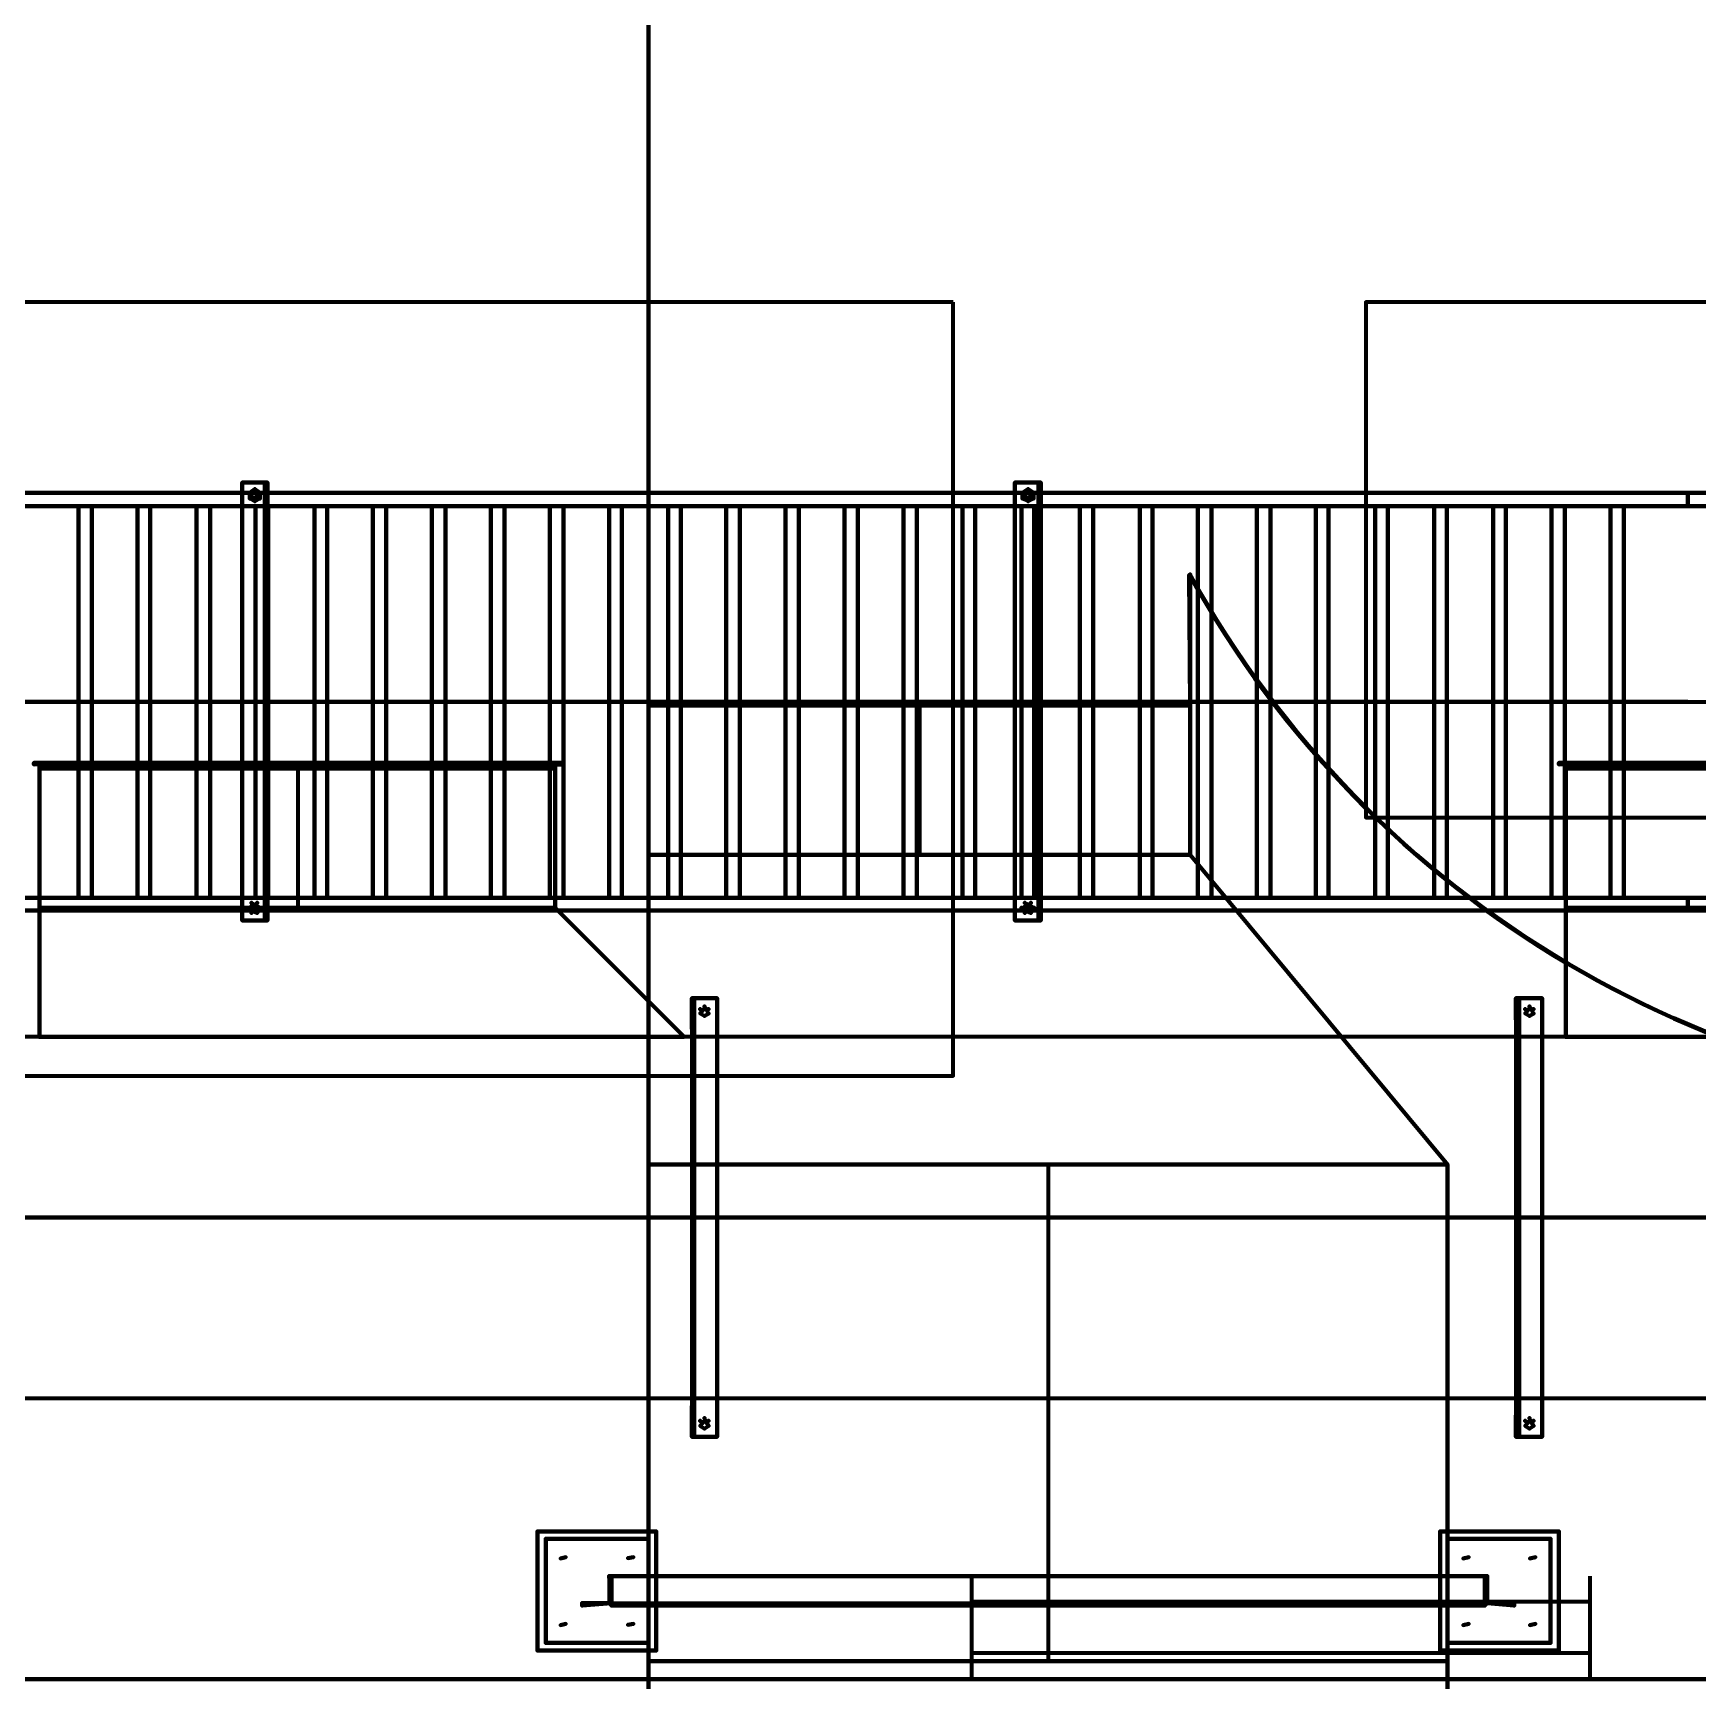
# Model space of a CAD drawing. Extents: x 0 to 1153, y 0 to 816.
# Drawn here: x 316.57 to 337.45, y 578.94 to 599.6 of the extents above; entities that cross this region are included whole.
import ezdxf

# ---------------------------------------------------------------- set-up
doc = ezdxf.new("R2010")
doc.units = 0
doc.header["$MEASUREMENT"] = 0
for name, color, linetype in [('Arch', 7, 'Continuous'), ('Electrical', 7, 'Continuous'), ('Hatch', 7, 'Continuous'), ('HVAC', 7, 'Continuous')]:
    doc.layers.add(name, color=color, linetype=linetype)

msp = doc.modelspace()

# ---------------------------------------------------------------- linework, layer by layer
at = {"layer": 'Arch', "color": 11, "linetype": 'Continuous', "lineweight": 211}
msp.add_lwpolyline([(232.177, 578.961), (461.116, 578.961), (462.608, 578.961), (494.834, 578.961), (462.608, 578.961), (462.608, 632.09), (462.608, 633.571), (231.436, 633.571), (462.608, 633.571), (462.608, 632.09), (462.608, 578.961), (462.608, 633.095), (462.608, 578.961), (461.116, 578.961), (461.116, 632.09), (232.918, 632.09), (461.116, 632.09), (461.116, 578.961), (461.116, 631.603), (461.116, 578.961), (233.669, 578.961), (233.669, 579.744), (233.669, 578.961), (232.177, 578.961)], dxfattribs=at)
at = {"layer": 'Electrical', "color": 5, "linetype": 'Continuous', "lineweight": 211}
for points in [[(280.998, 593.672), (337.333, 593.672), (337.333, 593.841), (337.333, 593.672), (350.859, 593.672), (350.859, 593.841), (349.88, 593.841, -0.414216), (346.71, 597.011, 0.414216), (349.88, 593.841, -0.414216), (346.71, 597.011, 0.414216), (349.885, 593.841), (350.859, 593.841), (396.346, 593.841), (350.859, 593.841), (350.859, 593.672), (396.346, 593.672)], [(338.354, 593.683), (337.333, 593.672), (337.333, 593.841), (338.302, 593.841, 0.414216)], [(396.346, 588.761), (350.859, 588.761), (350.859, 588.603), (350.859, 588.761), (337.333, 588.761), (337.333, 588.603), (338.302, 588.603, -0.414216), (341.471, 585.433, 0.414216), (338.302, 588.603, -0.414216), (341.471, 585.433, 0.414216), (338.307, 588.603), (337.333, 588.603), (238.866, 588.603), (337.333, 588.603), (337.333, 588.761), (238.866, 588.761)]]:
    msp.add_lwpolyline(points, format="xyb", dxfattribs=at)
for points in [[(328.115, 596.233), (299.667, 596.233), (299.667, 586.528), (328.115, 586.528)], [(351.398, 596.233), (333.29, 596.233), (333.29, 589.767), (351.398, 589.767)], [(317.14, 588.761), (317.14, 593.672), (317.309, 593.672), (317.14, 593.672), (317.14, 588.761), (317.309, 588.761)], [(317.881, 588.761), (317.881, 593.672), (318.04, 593.672), (317.881, 593.672), (317.881, 588.761), (318.04, 588.761)], [(318.622, 588.761), (318.622, 593.672), (318.791, 593.672), (318.622, 593.672), (318.622, 588.761), (318.791, 588.761)], [(319.363, 588.761), (319.363, 593.672), (319.521, 593.672), (319.363, 593.672), (319.363, 588.761), (319.521, 588.761)], [(320.103, 588.761), (320.103, 593.672), (320.262, 593.672), (320.103, 593.672), (320.103, 588.761), (320.262, 588.761)], [(320.834, 588.761), (320.834, 593.672), (321.003, 593.672), (320.834, 593.672), (320.834, 588.761), (321.003, 588.761)], [(321.575, 588.761), (321.575, 593.672), (321.744, 593.672), (321.575, 593.672), (321.575, 588.761), (321.744, 588.761)], [(322.315, 588.761), (322.315, 593.672), (322.485, 593.672), (322.315, 593.672), (322.315, 588.761), (322.485, 588.761)], [(323.056, 588.761), (323.056, 593.672), (323.226, 593.672), (323.056, 593.672), (323.056, 588.761), (323.226, 588.761)], [(323.797, 588.761), (323.797, 593.672), (323.956, 593.672), (323.797, 593.672), (323.797, 588.761), (323.956, 588.761)], [(324.538, 588.761), (324.538, 593.672), (324.697, 593.672), (324.538, 593.672), (324.538, 588.761), (324.697, 588.761)], [(325.268, 588.761), (325.268, 593.672), (325.437, 593.672), (325.268, 593.672), (325.268, 588.761), (325.437, 588.761)], [(326.009, 588.761), (326.009, 593.672), (326.178, 593.672), (326.009, 593.672), (326.009, 588.761), (326.178, 588.761)], [(326.75, 588.761), (326.75, 593.672), (326.919, 593.672), (326.75, 593.672), (326.75, 588.761), (326.919, 588.761)], [(327.491, 588.761), (327.491, 593.672), (327.66, 593.672), (327.491, 593.672), (327.491, 588.761), (327.66, 588.761)], [(328.232, 588.761), (328.232, 593.672), (328.39, 593.672), (328.232, 593.672), (328.232, 588.761), (328.39, 588.761)], [(328.972, 588.761), (328.972, 593.672), (329.131, 593.672), (328.972, 593.672), (328.972, 588.761), (329.131, 588.761)], [(329.703, 588.761), (329.703, 593.672), (329.872, 593.672), (329.703, 593.672), (329.703, 588.761), (329.872, 588.761)], [(330.454, 588.761), (330.454, 593.672), (330.613, 593.672), (330.454, 593.672), (330.454, 588.761), (330.613, 588.761)], [(331.184, 588.761), (331.184, 593.672), (331.354, 593.672), (331.184, 593.672), (331.184, 588.761), (331.354, 588.761)], [(331.925, 588.761), (331.925, 593.672), (332.094, 593.672), (331.925, 593.672), (331.925, 588.761), (332.094, 588.761)], [(332.666, 588.761), (332.666, 593.672), (332.825, 593.672), (332.666, 593.672), (332.666, 588.761), (332.825, 588.761)], [(333.407, 588.761), (333.407, 593.672), (333.566, 593.672), (333.407, 593.672), (333.407, 588.761), (333.566, 588.761)], [(334.148, 588.761), (334.148, 593.672), (334.306, 593.672), (334.148, 593.672), (334.148, 588.761), (334.306, 588.761)], [(334.888, 588.761), (334.888, 593.672), (335.047, 593.672), (334.888, 593.672), (334.888, 588.761), (335.047, 588.761)], [(335.619, 588.761), (335.619, 593.672), (335.788, 593.672), (335.619, 593.672), (335.619, 588.761), (335.788, 588.761)], [(336.36, 588.761), (336.36, 593.672), (336.529, 593.672), (336.36, 593.672), (336.36, 588.761), (336.529, 588.761)]]:
    msp.add_lwpolyline(points, close=True, dxfattribs=at)
for points in [[(338.307, 593.841), (337.333, 593.841), (238.866, 593.841), (337.333, 593.841), (337.333, 593.672), (238.866, 593.672)], [(238.866, 593.672), (337.333, 593.672), (337.333, 593.841), (280.998, 593.841), (337.333, 593.841), (337.333, 593.672), (280.998, 593.672)], [(317.309, 588.761), (317.309, 593.672), (317.309, 588.761)], [(318.04, 588.761), (318.04, 593.672), (318.04, 588.761)], [(318.791, 588.761), (318.791, 593.672), (318.791, 588.761)], [(319.521, 588.761), (319.521, 593.672), (319.521, 588.761)], [(320.262, 588.761), (320.262, 593.672), (320.262, 588.761)], [(321.003, 588.761), (321.003, 593.672), (321.003, 588.761)], [(321.744, 588.761), (321.744, 593.672), (321.744, 588.761)], [(322.485, 588.761), (322.485, 593.672), (322.485, 588.761)], [(323.226, 588.761), (323.226, 593.672), (323.226, 588.761)], [(323.956, 588.761), (323.956, 593.672), (323.956, 588.761)], [(324.697, 588.761), (324.697, 593.672), (324.697, 588.761)], [(325.437, 588.761), (325.437, 593.672), (325.437, 588.761)], [(326.178, 588.761), (326.178, 593.672), (326.178, 588.761)], [(326.919, 588.761), (326.919, 593.672), (326.919, 588.761)], [(327.66, 588.761), (327.66, 593.672), (327.66, 588.761)], [(328.39, 588.761), (328.39, 593.672), (328.39, 588.761)], [(329.131, 588.761), (329.131, 593.672), (329.131, 588.761)], [(329.872, 588.761), (329.872, 593.672), (329.872, 588.761)], [(330.613, 588.761), (330.613, 593.672), (330.613, 588.761)], [(331.354, 588.761), (331.354, 593.672), (331.354, 588.761)], [(332.094, 588.761), (332.094, 593.672), (332.094, 588.761)], [(332.825, 588.761), (332.825, 593.672), (332.825, 588.761)], [(333.566, 588.761), (333.566, 593.672), (333.566, 588.761)], [(334.306, 588.761), (334.306, 593.672), (334.306, 588.761)], [(335.047, 588.761), (335.047, 593.672), (335.047, 588.761)], [(335.788, 588.761), (335.788, 593.672), (335.788, 588.761)], [(336.529, 588.761), (336.529, 593.672), (336.529, 588.761)], [(338.354, 593.683), (337.333, 593.672), (337.333, 593.841), (338.307, 593.841), (337.333, 593.841), (337.333, 593.841), (337.333, 593.672), (350.859, 593.672)], [(337.333, 593.841), (337.333, 593.841), (337.333, 593.841)], [(337.333, 593.672), (337.333, 593.672), (337.333, 593.672)], [(238.866, 591.217), (337.333, 591.217), (280.998, 591.217)], [(238.866, 588.761), (337.333, 588.761), (337.333, 588.603), (280.998, 588.603), (337.333, 588.603), (337.333, 588.761), (280.998, 588.761)], [(280.998, 588.761), (337.333, 588.761), (337.333, 588.603), (337.333, 588.761), (338.307, 588.761)], [(350.859, 588.761), (337.333, 588.761), (337.333, 588.603), (338.307, 588.603), (337.333, 588.603), (337.333, 588.603), (337.333, 588.761), (338.302, 588.761)], [(337.333, 588.761), (337.333, 588.761), (337.333, 588.761)], [(337.333, 588.603), (337.333, 588.603), (337.333, 588.603)]]:
    msp.add_lwpolyline(points, dxfattribs=at)
for p in [(337.333, 593.841), (337.333, 593.841), (337.333, 593.672), (337.333, 593.672), (337.333, 588.761), (337.333, 588.761), (337.333, 588.603), (337.333, 588.603)]:
    msp.add_point(p, dxfattribs=at)
at = {"layer": 'Hatch', "color": 5, "linetype": 'Continuous', "lineweight": 211}
for p, q in [((238.866, 591.217), (351.398, 591.217)), ((328.348, 578.961), (328.348, 580.252)), ((336.106, 578.961), (336.106, 580.252)), ((328.348, 579.935), (336.106, 579.935)), ((328.348, 579.289), (336.106, 579.289))]:
    msp.add_line(p, q, dxfattribs=at)
for points in [[(319.193, 593.968), (319.511, 593.968), (319.193, 593.968), (319.193, 588.476), (319.479, 588.476), (319.479, 593.968), (319.511, 588.476), (319.511, 593.968), (319.511, 588.476), (319.193, 588.476), (319.511, 588.476), (319.193, 588.476), (319.193, 593.968), (319.511, 593.968), (319.193, 593.968), (319.193, 588.476)], [(319.299, 593.815), (319.332, 593.86), (319.362, 593.86), (319.387, 593.84), (319.394, 593.811), (319.383, 593.784), (319.358, 593.769), (319.328, 593.771), (319.304, 593.793), (319.299, 593.811), (319.343, 593.767), (319.394, 593.815), (319.385, 593.787), (319.362, 593.77), (319.332, 593.77), (319.306, 593.79), (319.299, 593.819), (319.311, 593.846), (319.335, 593.861), (319.365, 593.859), (319.389, 593.837), (319.394, 593.819), (319.351, 593.862), (319.299, 593.815), (319.308, 593.843), (319.332, 593.86), (319.362, 593.86), (319.387, 593.84), (319.394, 593.811), (319.383, 593.784), (319.358, 593.769), (319.328, 593.771), (319.304, 593.793), (319.299, 593.811), (319.343, 593.767), (319.394, 593.815), (319.385, 593.787), (319.362, 593.77), (319.332, 593.77), (319.313, 593.781), (319.352, 593.736), (319.352, 593.736), (319.311, 593.784), (319.299, 593.811), (319.289, 593.767), (319.299, 593.819), (319.311, 593.846), (319.332, 593.86), (319.289, 593.841), (319.335, 593.861), (319.365, 593.859), (319.387, 593.84), (319.352, 593.884), (319.352, 593.884), (319.389, 593.837), (319.394, 593.823), (319.416, 593.841), (319.394, 593.819), (319.416, 593.767), (319.416, 593.767), (319.394, 593.815), (319.385, 593.787), (319.362, 593.77), (319.332, 593.77), (319.306, 593.79), (319.299, 593.819), (319.311, 593.846), (319.335, 593.861), (319.365, 593.859), (319.389, 593.837), (319.394, 593.819), (319.351, 593.862), (319.299, 593.819), (319.289, 593.767), (319.289, 593.841), (319.352, 593.884), (319.416, 593.841), (319.416, 593.767), (319.352, 593.736), (319.299, 593.815), (319.308, 593.843), (319.332, 593.86), (319.362, 593.86), (319.387, 593.84), (319.394, 593.811), (319.383, 593.784), (319.358, 593.769), (319.328, 593.771), (319.304, 593.793), (319.299, 593.811), (319.313, 593.781), (319.365, 593.771), (319.416, 593.767), (319.416, 593.841), (319.416, 593.841), (319.352, 593.884), (319.352, 593.884), (319.289, 593.841), (319.289, 593.841), (319.289, 593.767), (319.289, 593.767), (319.352, 593.736), (319.352, 593.736), (319.416, 593.767), (319.416, 593.767), (319.394, 593.815), (319.385, 593.787), (319.362, 593.77), (319.332, 593.77), (319.306, 593.79), (319.299, 593.819), (319.311, 593.846), (319.332, 593.86), (319.362, 593.86), (319.385, 593.843), (319.394, 593.819), (319.389, 593.837), (319.339, 593.862), (319.289, 593.841), (319.289, 593.767), (319.352, 593.736), (319.416, 593.767), (319.416, 593.841), (319.352, 593.884), (319.299, 593.815), (319.308, 593.843), (319.332, 593.86), (319.362, 593.86), (319.387, 593.84), (319.394, 593.811), (319.383, 593.784), (319.358, 593.769), (319.328, 593.771), (319.304, 593.793), (319.299, 593.811), (319.313, 593.781), (319.365, 593.771), (319.416, 593.767), (319.416, 593.841), (319.416, 593.841), (319.352, 593.884), (319.352, 593.884), (319.289, 593.841), (319.289, 593.841), (319.289, 593.767), (319.289, 593.767), (319.352, 593.736), (319.352, 593.736), (319.416, 593.767), (319.416, 593.767), (319.394, 593.815), (319.385, 593.787), (319.362, 593.77), (319.332, 593.77), (319.306, 593.79), (319.299, 593.819), (319.311, 593.846), (319.335, 593.861), (319.365, 593.859), (319.389, 593.837), (319.394, 593.819), (319.351, 593.862), (319.299, 593.819), (319.289, 593.767), (319.289, 593.841), (319.352, 593.884), (319.416, 593.841), (319.416, 593.767), (319.352, 593.736), (319.299, 593.815), (319.308, 593.843), (319.332, 593.86), (319.362, 593.86), (319.387, 593.84), (319.394, 593.811), (319.383, 593.784), (319.358, 593.769), (319.328, 593.771), (319.304, 593.793), (319.289, 593.841), (319.289, 593.767), (319.352, 593.736), (319.416, 593.767), (319.416, 593.841), (319.352, 593.884)], [(319.479, 588.476), (319.479, 593.968), (319.511, 588.476), (319.511, 593.968)], [(328.888, 593.968), (329.216, 593.968), (328.888, 593.968), (328.888, 588.476), (329.184, 588.476), (329.184, 593.968), (329.216, 588.476), (329.216, 593.968), (329.216, 588.476), (328.888, 588.476), (329.216, 588.476), (328.888, 588.476), (328.888, 593.968), (329.216, 593.968), (328.888, 593.968), (328.888, 588.476)], [(329.004, 593.815), (329.037, 593.86), (329.067, 593.86), (329.092, 593.84), (329.099, 593.811), (329.088, 593.784), (329.063, 593.769), (329.033, 593.771), (329.009, 593.793), (329.004, 593.811), (329.048, 593.767), (329.099, 593.815), (329.09, 593.787), (329.063, 593.769), (329.033, 593.771), (329.009, 593.793), (329.005, 593.823), (329.018, 593.849), (329.044, 593.862), (329.074, 593.857), (329.096, 593.833), (329.099, 593.819), (329.056, 593.862), (329.004, 593.815), (329.013, 593.843), (329.037, 593.86), (329.067, 593.86), (329.092, 593.84), (329.099, 593.811), (329.088, 593.784), (329.063, 593.769), (329.033, 593.771), (329.009, 593.793), (329.004, 593.811), (329.048, 593.767), (329.099, 593.815), (329.09, 593.787), (329.063, 593.769), (329.033, 593.771), (329.018, 593.781), (329.057, 593.736), (329.057, 593.736), (329.016, 593.784), (329.004, 593.811), (328.983, 593.767), (329.004, 593.815), (329.013, 593.843), (329.027, 593.855), (328.983, 593.841), (329.033, 593.859), (329.063, 593.861), (329.09, 593.843), (329.092, 593.84), (329.057, 593.884), (329.057, 593.884), (329.094, 593.837), (329.099, 593.823), (329.12, 593.841), (329.099, 593.819), (329.12, 593.767), (329.12, 593.767), (329.099, 593.815), (329.09, 593.787), (329.063, 593.769), (329.033, 593.771), (329.009, 593.793), (329.005, 593.823), (329.018, 593.849), (329.044, 593.862), (329.074, 593.857), (329.096, 593.833), (329.099, 593.819), (329.056, 593.862), (329.004, 593.819), (328.983, 593.767), (328.983, 593.841), (329.057, 593.884), (329.12, 593.841), (329.12, 593.767), (329.057, 593.736), (329.004, 593.815), (329.013, 593.843), (329.037, 593.86), (329.067, 593.86), (329.092, 593.84), (329.099, 593.811), (329.088, 593.784), (329.063, 593.769), (329.033, 593.771), (329.009, 593.793), (329.004, 593.811), (329.018, 593.781), (329.07, 593.771), (329.12, 593.767), (329.12, 593.841), (329.12, 593.841), (329.057, 593.884), (329.057, 593.884), (328.983, 593.841), (328.983, 593.841), (328.983, 593.767), (328.983, 593.767), (329.057, 593.736), (329.057, 593.736), (329.12, 593.767), (329.12, 593.767), (329.099, 593.815), (329.09, 593.787), (329.063, 593.769), (329.033, 593.771), (329.009, 593.793), (329.005, 593.823), (329.018, 593.849), (329.044, 593.862), (329.074, 593.857), (329.096, 593.833), (329.099, 593.819), (329.085, 593.849), (329.033, 593.859), (328.983, 593.841), (328.983, 593.767), (329.057, 593.736), (329.12, 593.767), (329.12, 593.841), (329.057, 593.884), (329.004, 593.815), (329.013, 593.843), (329.037, 593.86), (329.067, 593.86), (329.092, 593.84), (329.099, 593.811), (329.088, 593.784), (329.063, 593.769), (329.033, 593.771), (329.009, 593.793), (329.004, 593.811), (329.018, 593.781), (329.07, 593.771), (329.12, 593.767), (329.12, 593.841), (329.12, 593.841), (329.057, 593.884), (329.057, 593.884), (328.983, 593.841), (328.983, 593.841), (328.983, 593.767), (328.983, 593.767), (329.057, 593.736), (329.057, 593.736), (329.12, 593.767), (329.12, 593.767), (329.099, 593.815), (329.09, 593.787), (329.063, 593.769), (329.033, 593.771), (329.009, 593.793), (329.005, 593.823), (329.018, 593.849), (329.044, 593.862), (329.074, 593.857), (329.096, 593.833), (329.099, 593.819), (329.056, 593.862), (329.004, 593.819), (328.983, 593.767), (328.983, 593.841), (329.057, 593.884), (329.12, 593.841), (329.12, 593.767), (329.057, 593.736), (329.004, 593.815), (329.013, 593.843), (329.037, 593.86), (329.067, 593.86), (329.092, 593.84), (329.099, 593.811), (329.088, 593.784), (329.063, 593.769), (329.033, 593.771), (328.983, 593.841), (328.983, 593.767), (329.057, 593.736), (329.12, 593.767), (329.12, 593.841), (329.057, 593.884)], [(329.184, 588.476), (329.184, 593.968), (329.216, 588.476), (329.216, 593.968)], [(238.866, 593.672), (351.398, 593.672), (351.398, 593.841), (351.398, 593.672), (238.866, 593.672), (238.866, 593.841)], [(317.14, 588.761), (317.14, 593.672), (317.309, 593.672), (317.14, 593.672), (317.14, 588.761), (317.309, 588.761)], [(318.622, 588.761), (318.622, 593.672), (318.791, 593.672), (318.622, 593.672), (318.622, 588.761), (318.791, 588.761)], [(320.103, 588.761), (320.103, 593.672), (320.262, 593.672), (320.103, 593.672), (320.103, 588.761), (320.262, 588.761)], [(321.575, 588.761), (321.575, 593.672), (321.744, 593.672), (321.575, 593.672), (321.575, 588.761), (321.744, 588.761)], [(323.056, 588.761), (323.056, 593.672), (323.226, 593.672), (323.056, 593.672), (323.056, 588.761), (323.226, 588.761)], [(324.538, 588.761), (324.538, 593.672), (324.697, 593.672), (324.538, 593.672), (324.538, 588.761), (324.697, 588.761)], [(326.009, 588.761), (326.009, 593.672), (326.178, 593.672), (326.009, 593.672), (326.009, 588.761), (326.178, 588.761)], [(327.491, 588.761), (327.491, 593.672), (327.66, 593.672), (327.491, 593.672), (327.491, 588.761), (327.66, 588.761)], [(328.972, 588.761), (328.972, 593.672), (329.131, 593.672), (328.972, 593.672), (328.972, 588.761), (329.131, 588.761)], [(330.454, 588.761), (330.454, 593.672), (330.613, 593.672), (330.454, 593.672), (330.454, 588.761), (330.613, 588.761)], [(331.925, 588.761), (331.925, 593.672), (332.094, 593.672), (331.925, 593.672), (331.925, 588.761), (332.094, 588.761)], [(333.407, 588.761), (333.407, 593.672), (333.566, 593.672), (333.407, 593.672), (333.407, 588.761), (333.566, 588.761)], [(334.888, 588.761), (334.888, 593.672), (335.047, 593.672), (334.888, 593.672), (334.888, 588.761), (335.047, 588.761)], [(336.36, 588.761), (336.36, 593.672), (336.529, 593.672), (336.36, 593.672), (336.36, 588.761), (336.529, 588.761)], [(238.866, 588.761), (351.398, 588.761), (351.398, 588.603), (351.398, 588.761), (238.866, 588.761), (238.866, 588.603)]]:
    msp.add_lwpolyline(points, close=True, dxfattribs=at)
for points in [[(238.866, 593.841), (351.398, 593.841), (238.866, 593.841)], [(317.309, 588.761), (317.309, 593.672), (317.309, 588.761)], [(318.791, 588.761), (318.791, 593.672), (318.791, 588.761)], [(320.262, 588.761), (320.262, 593.672), (320.262, 588.761)], [(321.744, 588.761), (321.744, 593.672), (321.744, 588.761)], [(323.226, 588.761), (323.226, 593.672), (323.226, 588.761)], [(324.697, 588.761), (324.697, 593.672), (324.697, 588.761)], [(326.178, 588.761), (326.178, 593.672), (326.178, 588.761)], [(327.66, 588.761), (327.66, 593.672), (327.66, 588.761)], [(329.131, 588.761), (329.131, 593.672), (329.131, 588.761)], [(330.613, 588.761), (330.613, 593.672), (330.613, 588.761)], [(332.094, 588.761), (332.094, 593.672), (332.094, 588.761)], [(333.566, 588.761), (333.566, 593.672), (333.566, 588.761)], [(335.047, 588.761), (335.047, 593.672), (335.047, 588.761)], [(336.529, 588.761), (336.529, 593.672), (336.529, 588.761)], [(319.299, 588.64), (319.332, 588.685), (319.426, 588.634), (319.383, 588.609), (319.299, 588.64), (319.343, 588.592), (319.426, 588.634), (319.362, 588.594), (319.299, 588.64), (319.332, 588.685), (319.426, 588.634), (319.299, 588.64), (319.332, 588.685), (319.426, 588.634), (319.383, 588.609), (319.299, 588.64), (319.343, 588.592), (319.426, 588.634), (319.362, 588.594), (319.299, 588.64), (319.332, 588.685), (319.426, 588.634), (319.332, 588.594), (319.299, 588.64), (319.332, 588.685), (319.426, 588.634), (319.332, 588.685), (319.299, 588.64), (319.332, 588.685), (319.426, 588.634), (319.384, 588.571), (319.299, 588.64), (319.332, 588.685), (319.426, 588.634), (319.383, 588.609), (319.332, 588.594), (319.299, 588.64), (319.375, 588.601), (319.426, 588.634), (319.384, 588.571), (319.299, 588.64), (319.332, 588.685), (319.426, 588.634), (319.332, 588.685), (319.299, 588.64), (319.384, 588.571), (319.426, 588.634), (319.362, 588.594), (319.299, 588.64), (319.332, 588.685), (319.426, 588.634), (319.332, 588.685), (319.299, 588.64), (319.384, 588.571), (319.426, 588.634), (319.332, 588.685), (319.299, 588.64), (319.332, 588.685), (319.426, 588.634), (319.365, 588.596), (319.299, 588.64), (319.332, 588.594), (319.384, 588.571), (319.426, 588.634), (319.362, 588.594), (319.299, 588.64), (319.332, 588.685), (319.426, 588.634), (319.332, 588.685), (319.299, 588.64), (319.332, 588.685), (319.426, 588.634), (319.384, 588.571), (319.299, 588.64), (319.332, 588.685), (319.426, 588.634), (319.383, 588.609), (319.299, 588.64), (319.369, 588.597), (319.426, 588.634), (319.332, 588.685), (319.299, 588.64), (319.299, 588.64), (319.384, 588.571), (319.426, 588.634), (319.332, 588.685)], [(329.004, 588.64), (329.037, 588.685), (329.131, 588.634), (329.088, 588.609), (329.004, 588.64), (329.048, 588.592), (329.131, 588.634), (329.063, 588.593), (329.004, 588.64), (329.037, 588.685), (329.131, 588.634), (329.004, 588.64), (329.037, 588.685), (329.131, 588.634), (329.088, 588.609), (329.004, 588.64), (329.048, 588.592), (329.131, 588.634), (329.063, 588.593), (329.004, 588.64), (329.037, 588.685), (329.131, 588.634), (329.004, 588.64), (329.037, 588.685), (329.131, 588.634), (329.004, 588.64), (329.037, 588.685), (329.131, 588.634), (329.089, 588.571), (329.004, 588.64), (329.037, 588.685), (329.131, 588.634), (329.088, 588.609), (329.037, 588.594), (329.004, 588.64), (329.08, 588.601), (329.131, 588.634), (329.089, 588.571), (329.004, 588.64), (329.037, 588.685), (329.131, 588.634), (329.037, 588.685), (329.004, 588.64), (329.089, 588.571), (329.131, 588.634), (329.063, 588.593), (329.004, 588.64), (329.037, 588.685), (329.131, 588.634), (329.004, 588.64), (329.089, 588.571), (329.131, 588.634), (329.037, 588.685), (329.004, 588.64), (329.037, 588.685), (329.131, 588.634), (329.07, 588.596), (329.004, 588.64), (329.037, 588.594), (329.089, 588.571), (329.131, 588.634), (329.063, 588.593), (329.004, 588.64), (329.037, 588.685), (329.131, 588.634), (329.004, 588.64), (329.037, 588.685), (329.131, 588.634), (329.089, 588.571), (329.004, 588.64), (329.037, 588.685), (329.131, 588.634), (329.088, 588.609), (329.004, 588.64), (329.074, 588.597), (329.131, 588.634), (329.037, 588.685), (329.004, 588.64), (329.004, 588.64), (329.089, 588.571), (329.131, 588.634), (329.037, 588.685)], [(238.866, 588.603), (351.398, 588.603), (238.866, 588.603)]]:
    msp.add_lwpolyline(points, dxfattribs=at)
for p in [(319.352, 593.884), (319.352, 593.884), (319.352, 593.884), (329.057, 593.884), (329.057, 593.884), (329.057, 593.884), (319.289, 593.841), (319.289, 593.841), (319.289, 593.841), (319.289, 593.767), (319.289, 593.767), (319.289, 593.767), (319.352, 593.736), (319.352, 593.736), (319.352, 593.736), (319.416, 593.841), (319.416, 593.841), (319.416, 593.841), (319.416, 593.767), (319.416, 593.767), (319.416, 593.767), (328.983, 593.841), (328.983, 593.841), (328.983, 593.841), (328.983, 593.767), (328.983, 593.767), (328.983, 593.767), (329.057, 593.736), (329.057, 593.736), (329.057, 593.736), (329.12, 593.841), (329.12, 593.841), (329.12, 593.841), (329.12, 593.767), (329.12, 593.767), (329.12, 593.767), (319.278, 588.634), (319.278, 588.634), (319.278, 588.634), (319.31, 588.698), (319.31, 588.698), (319.31, 588.698), (319.384, 588.698), (319.384, 588.698), (319.384, 588.698), (319.426, 588.634), (319.426, 588.634), (328.972, 588.634), (328.972, 588.634), (328.972, 588.634), (329.015, 588.698), (329.015, 588.698), (329.015, 588.698), (329.089, 588.698), (329.089, 588.698), (329.089, 588.698), (329.131, 588.634), (329.131, 588.634), (319.31, 588.571), (319.31, 588.571), (319.31, 588.571), (319.384, 588.571), (319.384, 588.571), (319.384, 588.571), (329.015, 588.571), (329.015, 588.571), (329.015, 588.571), (329.089, 588.571), (329.089, 588.571), (329.089, 588.571)]:
    msp.add_point(p, dxfattribs=at)
at = {"layer": 'HVAC', "color": 6, "linetype": 'Continuous', "lineweight": 211}
for p, q in [((327.692, 591.174), (327.692, 589.301)), ((319.892, 590.381), (319.892, 588.634)), ((329.311, 579.184), (329.311, 585.417))]:
    msp.add_line(p, q, dxfattribs=at)
for points in [[(324.294, 600.043), (324.294, 591.174), (331.089, 591.174), (331.089, 589.301), (324.294, 589.301), (331.089, 589.301), (331.089, 591.174), (331.076, 592.811, 0.272841), (342.403, 586.137)], [(342.397, 586.137, -0.272841), (331.089, 592.815), (331.089, 591.174), (324.294, 591.174), (324.294, 600.043)]]:
    msp.add_lwpolyline(points, format="xyb", dxfattribs=at)
for points in [[(331.089, 592.815), (331.089, 592.815), (331.089, 592.815)], [(342.265, 590.455), (335.799, 590.455), (335.799, 590.381), (335.799, 590.455), (335.799, 590.381), (335.799, 590.434), (335.714, 590.434), (335.799, 590.455), (335.799, 590.434), (335.799, 590.455), (335.714, 590.455), (335.714, 590.434), (335.714, 590.455), (335.799, 590.434), (335.799, 590.381), (335.799, 590.455), (342.265, 590.434)], [(342.265, 590.381), (335.799, 590.381), (342.265, 590.381), (335.799, 590.381), (335.799, 590.434), (342.265, 590.434), (335.799, 590.434), (342.265, 590.434), (335.799, 590.455), (342.265, 590.455)], [(342.265, 590.455), (335.799, 590.434), (335.799, 590.381), (335.799, 588.634), (335.799, 590.381), (342.265, 590.381), (335.799, 590.381), (342.265, 590.381)], [(342.265, 590.381), (335.799, 590.381), (342.265, 590.381), (335.799, 590.381), (342.265, 590.381)], [(342.265, 588.634), (335.799, 588.634), (342.265, 588.634)], [(342.265, 588.634), (335.799, 588.634), (335.799, 587.015), (343.884, 587.015)], [(342.265, 588.634), (335.799, 588.634), (335.799, 588.634), (335.799, 587.015), (343.884, 587.015)], [(342.265, 588.634), (335.799, 588.634), (335.799, 587.015), (343.884, 587.015)], [(342.265, 588.634), (335.799, 588.634), (335.799, 588.634), (335.799, 587.015), (343.884, 587.015)], [(342.265, 588.634), (335.799, 588.634), (342.265, 588.634)], [(343.884, 587.015), (335.799, 587.015), (335.799, 588.634), (335.799, 587.015), (343.884, 587.015)], [(324.94, 587.311), (325.002, 587.383), (324.94, 587.311), (325.002, 587.383), (324.94, 587.311), (325.002, 587.383), (325.046, 587.311), (325.002, 587.383), (324.94, 587.311), (324.993, 587.28), (325.046, 587.311), (325.002, 587.383), (324.94, 587.311), (324.993, 587.28), (325.046, 587.311), (325.002, 587.383), (324.94, 587.311), (324.993, 587.28), (325.046, 587.311), (325.002, 587.383), (324.94, 587.311), (324.993, 587.28), (325.046, 587.311), (325.002, 587.383), (324.94, 587.311), (324.993, 587.28), (325.046, 587.311), (325.002, 587.383), (324.94, 587.311), (324.993, 587.28), (325.046, 587.311), (325.002, 587.383), (324.94, 587.311), (324.993, 587.28)], [(325.152, 581.999), (325.152, 587.502), (325.152, 581.999)], [(335.291, 587.311), (335.353, 587.383), (335.291, 587.311), (335.353, 587.383), (335.291, 587.311), (335.353, 587.383), (335.396, 587.311), (335.353, 587.383), (335.291, 587.311), (335.344, 587.28), (335.396, 587.311), (335.353, 587.383), (335.291, 587.311), (335.344, 587.28), (335.396, 587.311), (335.353, 587.383), (335.291, 587.311), (335.344, 587.28), (335.396, 587.311), (335.353, 587.383), (335.291, 587.311), (335.344, 587.28), (335.396, 587.311), (335.353, 587.383), (335.291, 587.311), (335.344, 587.28), (335.396, 587.311), (335.353, 587.383), (335.291, 587.311), (335.344, 587.28), (335.396, 587.311), (335.353, 587.383), (335.291, 587.311), (335.344, 587.28)], [(335.502, 581.999), (335.502, 587.502), (335.502, 581.999)], [(394.674, 587.343), (352.933, 587.343), (349.049, 587.015), (349.049, 582.486), (349.049, 587.015), (314.664, 587.015), (310.79, 586.687), (295.868, 586.687), (291.994, 586.528), (276.468, 586.528), (276.468, 582.972), (291.994, 582.972), (295.868, 582.814), (310.79, 582.814), (314.664, 582.486), (349.049, 582.486), (352.933, 582.168), (394.674, 582.168)], [(316.653, 587.015), (316.653, 587.015), (316.653, 587.015)], [(335.799, 587.015), (335.799, 587.015), (335.799, 587.015)], [(334.317, 578.21), (334.317, 579.184), (334.317, 585.417), (334.317, 579.184), (324.294, 579.184), (324.294, 578.21), (324.294, 579.184), (334.317, 579.184), (324.294, 579.184), (324.294, 585.417), (334.317, 585.417), (324.294, 585.417), (324.294, 579.184), (334.317, 579.184), (334.317, 578.21)], [(349.049, 584.75), (314.664, 584.75), (349.049, 584.75), (352.933, 584.75), (394.674, 584.75), (352.933, 584.75)], [(324.94, 582.136), (325.002, 582.207), (324.94, 582.136), (325.002, 582.207), (324.94, 582.136), (325.002, 582.207), (325.046, 582.136), (325.002, 582.207), (324.94, 582.136), (324.993, 582.104), (325.046, 582.136), (325.002, 582.207), (324.94, 582.136), (324.993, 582.104), (325.046, 582.136), (325.002, 582.207), (324.94, 582.136), (324.993, 582.104), (325.046, 582.136), (325.002, 582.207), (324.94, 582.136), (324.993, 582.104), (325.046, 582.136), (325.002, 582.207), (324.94, 582.136), (324.993, 582.104), (325.046, 582.136), (325.002, 582.207), (324.94, 582.136), (324.993, 582.104), (325.046, 582.136), (325.002, 582.207), (324.94, 582.136), (324.993, 582.104)], [(335.291, 582.136), (335.353, 582.207), (335.291, 582.136), (335.353, 582.207), (335.291, 582.136), (335.353, 582.207), (335.396, 582.136), (335.353, 582.207), (335.291, 582.136), (335.344, 582.104), (335.396, 582.136), (335.353, 582.207), (335.291, 582.136), (335.344, 582.104), (335.396, 582.136), (335.353, 582.207), (335.291, 582.136), (335.344, 582.104), (335.396, 582.136), (335.353, 582.207), (335.291, 582.136), (335.344, 582.104), (335.396, 582.136), (335.353, 582.207), (335.291, 582.136), (335.344, 582.104), (335.396, 582.136), (335.353, 582.207), (335.291, 582.136), (335.344, 582.104), (335.396, 582.136), (335.353, 582.207), (335.291, 582.136), (335.344, 582.104)], [(322.898, 580.813), (322.898, 580.813), (322.898, 580.813)], [(323.003, 580.718), (323.003, 580.718), (323.003, 580.718)], [(324.294, 580.718), (324.294, 580.718), (324.294, 580.718)], [(334.222, 580.813), (334.222, 580.813), (334.222, 580.813)], [(334.317, 580.718), (334.317, 580.718), (334.317, 580.718)], [(335.608, 580.718), (335.608, 580.718), (335.608, 580.718)], [(323.257, 580.491), (323.187, 580.474), (323.257, 580.491), (323.187, 580.474), (323.257, 580.491), (323.187, 580.474), (323.187, 580.474)], [(324.104, 580.491), (324.032, 580.479), (324.104, 580.491), (324.032, 580.479), (324.104, 580.491), (324.032, 580.479), (324.032, 580.479)], [(334.582, 580.491), (334.512, 580.474), (334.582, 580.491), (334.512, 580.474), (334.582, 580.491), (334.512, 580.474), (334.512, 580.474)], [(335.418, 580.491), (335.348, 580.474), (335.418, 580.491), (335.348, 580.474), (335.418, 580.491), (335.348, 580.474), (335.348, 580.474)], [(323.257, 579.654), (323.187, 579.637), (323.257, 579.654), (323.187, 579.637), (323.257, 579.654), (323.187, 579.637), (323.187, 579.637)], [(324.104, 579.654), (324.032, 579.643), (324.104, 579.654), (324.032, 579.643), (324.104, 579.654), (324.032, 579.643), (324.032, 579.643)], [(334.582, 579.654), (334.512, 579.637), (334.582, 579.654), (334.512, 579.637), (334.582, 579.654), (334.512, 579.637), (334.512, 579.637)], [(335.418, 579.654), (335.348, 579.637), (335.418, 579.654), (335.348, 579.637), (335.418, 579.654), (335.348, 579.637), (335.348, 579.637)], [(322.898, 579.321), (322.898, 579.321), (322.898, 579.321)], [(324.294, 579.416), (324.294, 579.416), (324.294, 579.416)], [(324.39, 579.321), (324.39, 579.321), (324.39, 579.321)], [(334.222, 579.321), (334.222, 579.321), (334.222, 579.321)], [(334.317, 579.416), (334.317, 579.416), (334.317, 579.416)], [(335.714, 579.321), (335.714, 579.321), (335.714, 579.321)]]:
    msp.add_lwpolyline(points, dxfattribs=at)
for points in [[(324.294, 591.174), (324.294, 589.301), (324.294, 591.174), (331.089, 591.174)], [(323.12, 590.381), (316.653, 590.381), (323.12, 590.381), (316.653, 590.381), (323.12, 590.381), (323.12, 590.455), (323.12, 590.381), (323.12, 590.455), (316.653, 590.455), (316.653, 590.381), (316.653, 590.455), (316.653, 590.381), (316.653, 590.434), (316.579, 590.434), (316.653, 590.455), (316.653, 590.434), (316.653, 590.455), (316.579, 590.455), (316.579, 590.434), (316.579, 590.455), (316.653, 590.434), (316.653, 590.381), (316.653, 590.455), (323.12, 590.434), (323.204, 590.434), (323.12, 590.455), (323.12, 590.434), (323.12, 590.455), (323.12, 590.381), (323.12, 590.434), (323.12, 590.381), (323.12, 590.434), (323.12, 590.381), (316.653, 590.381), (323.12, 590.381), (316.653, 590.381), (316.653, 590.434), (323.12, 590.434), (316.653, 590.434), (323.12, 590.434), (316.653, 590.455), (323.12, 590.455), (323.204, 590.455), (323.204, 590.434), (323.204, 590.455), (323.12, 590.455), (316.653, 590.434), (316.653, 590.381), (316.653, 588.634), (316.653, 590.381), (323.12, 590.381), (316.653, 590.381), (323.12, 590.381), (323.12, 588.634), (316.653, 588.634), (323.12, 588.634)], [(316.653, 590.434), (323.12, 590.434), (316.653, 590.434), (323.12, 590.434)], [(335.799, 590.434), (342.265, 590.434), (335.799, 590.434), (342.265, 590.434)], [(324.294, 585.417), (334.317, 585.417), (331.089, 589.301), (324.294, 589.301), (331.089, 589.301), (334.317, 585.417), (324.294, 585.417), (324.294, 589.301)], [(316.653, 588.634), (316.653, 587.015), (324.739, 587.015), (323.12, 588.634), (316.653, 588.634), (316.653, 587.015), (324.739, 587.015), (323.12, 588.634), (316.653, 588.634), (316.653, 588.634), (316.653, 587.015), (324.739, 587.015), (323.12, 588.634), (316.653, 588.634), (316.653, 587.015), (324.739, 587.015), (323.12, 588.634), (316.653, 588.634), (316.653, 588.634), (316.653, 587.015), (324.739, 587.015), (323.12, 588.634), (316.653, 588.634), (323.12, 588.634), (324.739, 587.015), (316.653, 587.015)], [(324.866, 587.502), (324.866, 581.999), (324.834, 587.502), (325.152, 587.502), (324.834, 587.502), (324.834, 581.999), (325.152, 581.999), (324.834, 581.999)], [(335.217, 587.502), (335.217, 581.999), (335.174, 587.502), (335.502, 587.502), (335.174, 587.502), (335.174, 581.999), (335.502, 581.999), (335.174, 581.999)], [(324.39, 580.813), (324.39, 579.321), (322.898, 579.321), (322.898, 580.813), (324.39, 580.813), (322.898, 580.813), (322.898, 579.321), (324.39, 579.321)], [(323.003, 579.416), (323.003, 580.718), (324.294, 580.718), (324.294, 579.416), (323.003, 579.416), (324.294, 579.416), (324.294, 580.718), (323.003, 580.718)], [(335.714, 580.813), (335.714, 579.321), (334.222, 579.321), (334.222, 580.813), (335.714, 580.813), (334.222, 580.813), (334.222, 579.321), (335.714, 579.321)], [(335.608, 579.416), (334.317, 579.416), (334.317, 580.718), (335.608, 580.718), (335.608, 579.416), (335.608, 580.718), (334.317, 580.718), (334.317, 579.416)], [(323.797, 580.252), (323.797, 580.252), (323.829, 579.882), (323.829, 580.252), (323.797, 580.252), (323.797, 579.914), (323.458, 579.914), (323.458, 579.882), (323.829, 579.914), (334.783, 579.914), (323.829, 579.882), (323.829, 580.252), (334.783, 580.252), (334.783, 579.882), (323.829, 579.882), (334.783, 579.882), (334.783, 580.252), (323.829, 580.252), (323.829, 579.882)], [(334.814, 579.914), (334.783, 579.882), (334.783, 580.252), (334.814, 580.252), (334.814, 579.914), (335.153, 579.914), (335.153, 579.882), (334.814, 579.914), (334.814, 580.252), (334.783, 580.252), (334.814, 579.914), (335.153, 579.882)], [(323.458, 579.882), (323.458, 579.914), (323.458, 579.882), (323.797, 579.914)], [(323.797, 579.914), (323.797, 579.914), (323.829, 579.882)], [(335.153, 579.914), (335.153, 579.914), (335.153, 579.882)]]:
    msp.add_lwpolyline(points, close=True, dxfattribs=at)
for p in [(331.089, 592.815), (316.653, 588.634), (316.653, 588.634), (316.653, 588.634), (335.799, 588.634), (335.799, 588.634), (335.799, 588.634), (324.993, 587.396), (324.993, 587.396), (324.993, 587.396), (335.344, 587.396), (335.344, 587.396), (335.344, 587.396), (324.94, 587.364), (324.94, 587.364), (324.94, 587.364), (324.993, 587.28), (324.993, 587.28), (324.993, 587.28), (325.046, 587.364), (325.046, 587.364), (325.046, 587.364), (325.046, 587.311), (325.046, 587.311), (325.046, 587.311), (335.291, 587.364), (335.291, 587.364), (335.291, 587.364), (335.344, 587.28), (335.344, 587.28), (335.344, 587.28), (335.396, 587.364), (335.396, 587.364), (335.396, 587.364), (335.396, 587.311), (335.396, 587.311), (335.396, 587.311), (316.653, 587.015), (335.799, 587.015), (324.94, 582.2), (324.94, 582.2), (324.94, 582.2), (324.993, 582.232), (324.993, 582.232), (324.993, 582.232), (325.046, 582.2), (325.046, 582.2), (325.046, 582.2), (335.291, 582.2), (335.291, 582.2), (335.291, 582.2), (335.344, 582.232), (335.344, 582.232), (335.344, 582.232), (335.396, 582.2), (335.396, 582.2), (335.396, 582.2), (324.993, 582.104), (324.993, 582.104), (324.993, 582.104), (325.046, 582.136), (325.046, 582.136), (325.046, 582.136), (335.344, 582.104), (335.344, 582.104), (335.344, 582.104), (335.396, 582.136), (335.396, 582.136), (335.396, 582.136), (322.898, 580.813), (323.003, 580.718), (324.294, 580.718), (324.39, 580.813), (334.222, 580.813), (334.317, 580.718), (335.608, 580.718), (335.714, 580.813), (323.797, 580.252), (323.829, 580.252), (334.783, 580.252), (334.814, 580.252), (323.458, 579.914), (323.458, 579.882), (323.797, 579.914), (323.829, 579.882), (334.783, 579.882), (334.814, 579.914), (335.153, 579.914), (335.153, 579.882), (322.898, 579.321), (323.003, 579.416), (324.294, 579.416), (324.39, 579.321), (334.222, 579.321), (334.317, 579.416), (335.608, 579.416), (335.714, 579.321)]:
    msp.add_point(p, dxfattribs=at)

doc.saveas('drawing.dxf')
